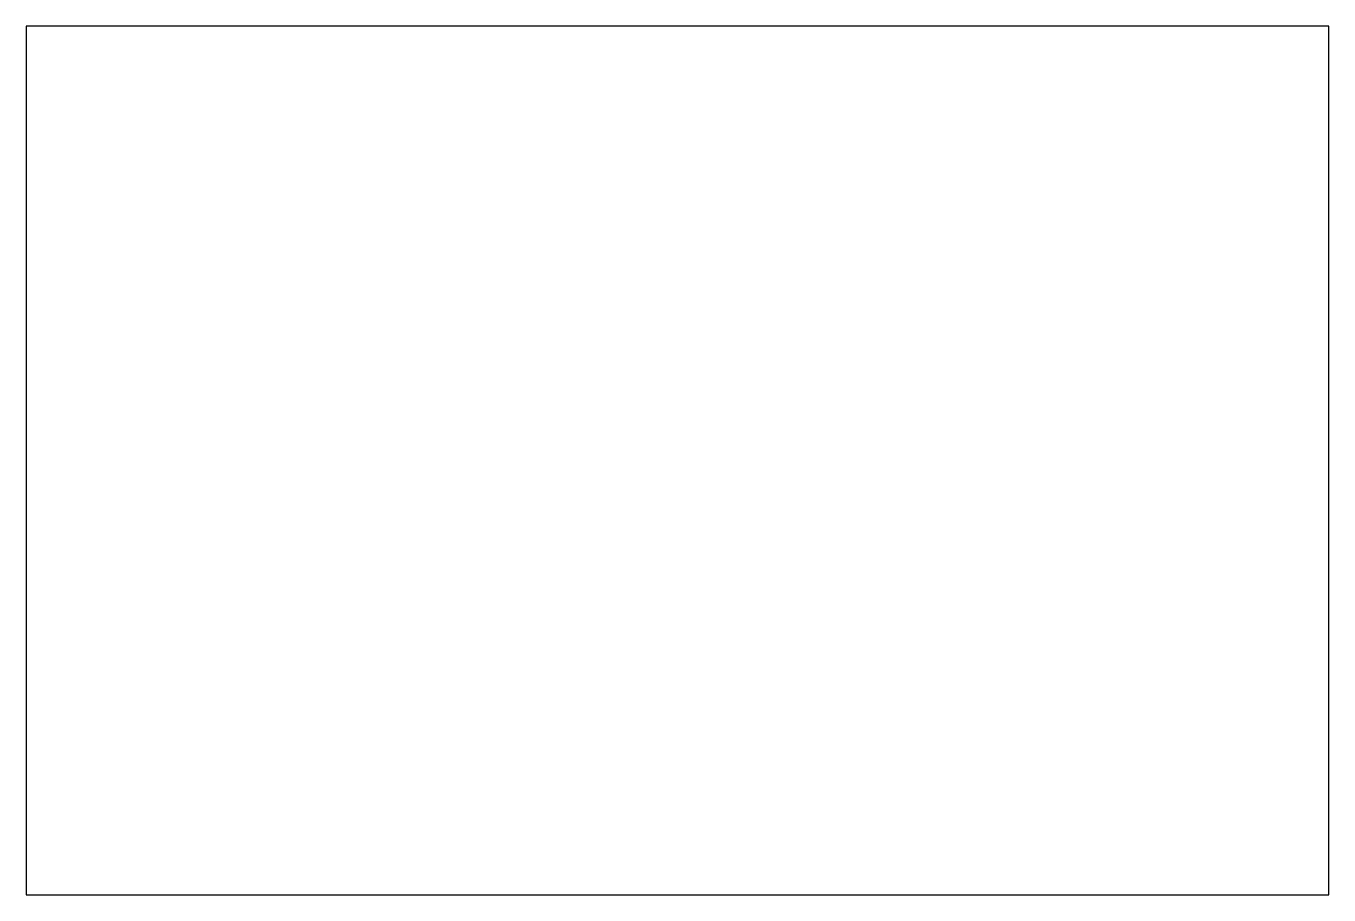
# Model space of a CAD drawing. Extents: x -497.9 to -467.9, y -50.1 to -30.1.
import ezdxf

# ---------------------------------------------------------------- set-up
doc = ezdxf.new("R2010")
doc.units = 0
doc.header["$LTSCALE"] = 1.5
doc.layers.get('0').update_dxf_attribs({"linetype": 'CONTINUOUS'})

msp = doc.modelspace()

# ---------------------------------------------------------------- linework, layer by layer
for p, q in [((-497.936, -30.146), (-497.936, -50.146)), ((-467.936, -30.146), (-497.936, -30.146)), ((-467.936, -50.146), (-467.936, -30.146)), ((-497.936, -50.146), (-467.936, -50.146))]:
    msp.add_line(p, q)

doc.saveas('drawing.dxf')
